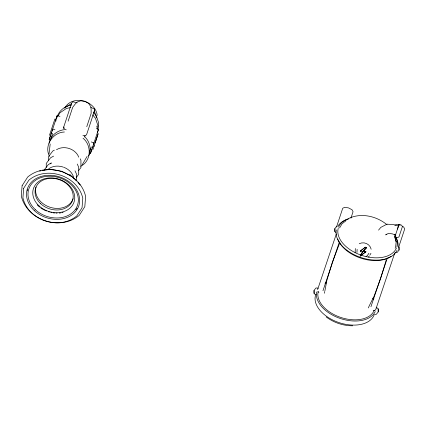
<?xml version="1.0" encoding="UTF-8"?>
<svg xmlns="http://www.w3.org/2000/svg" width="426" height="426" viewBox="0 0 426 426"><rect width="100%" height="100%" fill="white"/><g stroke="black" fill="none" stroke-linecap="round" stroke-linejoin="round"><path stroke-width="0.64" d="M355.119 252.613L355.337 248.518M356.956 252.442L357.121 249.322M49.081 143.243C50.167 135.899 57.318 130.276 64.576 129.648M49.038 153.775L50.188 144.036M55.886 121.064L56.014 119.828M56.77 117.959C58.389 111.303 64.624 105.818 71.504 105.068M96.808 127.252L96.936 126.011M97.533 129.222L97.911 125.505L95.429 118.167L92.549 114.86M98.097 129.211L98.731 123.023L96.249 115.68L93.369 112.379M394.929 237.383L396.18 241.888L395.669 246.654L395.131 248.257M324.916 290.782L326.854 280.436L332.387 262.166L339.905 242.506M51.104 138.887L52.563 133.301M386.238 260.046L380.706 278.316L374.065 296.214L369.06 306.219A23.334 14.271 18.6 0 1 368.288 307.923M360.87 254.705L362.707 251.606L362.59 251.979L360.284 251.212L360.407 250.834L365.476 247.165L366.626 247.549L363.474 251.244L365.774 252.016L365.897 251.638L363.596 250.871L363.474 251.244M365.774 252.016L360.14 256.111L360.258 255.738M360.284 251.212L365.476 247.165M370.95 253.321L369.848 255.153M50.289 139.936L49.187 139.568L50.433 135.787M59.959 116.442L57.191 115.521L49.187 139.568M89.391 153.003L90.498 153.376L91.744 149.59M96.292 128.583L98.507 129.323L90.498 153.376M398.422 226.217L399.066 224.332L401.649 225.194L402.389 226.659L398.965 236.893L397.49 237.623L394.907 236.76L395.317 235.503M399.066 224.332L394.907 236.76M49.437 135.393L54.895 119.008M50.934 134.334L51.53 132.529M52.009 131.128L52.606 129.318M63.746 126.959L64.022 128.716L63.746 126.959L71.648 103.017L72.926 101.787L77.197 102.842M68.123 121.16L72.686 107.336L75.152 104.104L76.989 102.123L80.69 100.792L84.966 101.281L88.677 103.459L90.823 106.745L91.121 109.439L91.132 113.497L86.776 126.698M84.577 136.986L84.987 135.745M90.807 107.389L94.237 108.907L94.519 110.664L86.611 134.6L85.333 135.835L82.921 135.399M92.245 148.141L92.644 146.938M93.326 144.931L93.922 143.125M97.937 134.43L92.799 149.883M95.27 142.534L98.252 133.498M350.923 218.192L353.058 211.701L352.03 209.752L348.58 207.92L345.853 207.478L344.725 207.313L342.728 208.25L336.487 227.074M398.656 247.186L404.7 228.954L403.672 227.01L402.661 226.462M55.38 120.899L57.191 115.521M97.282 132.955L98.507 129.323M93.874 146.672L94.189 145.74M317.604 289.627L336.364 233.885M322.977 290.724L339.421 241.872M370.934 306.747L387.372 257.9M397.453 229.103L398.257 226.707M394.854 252.735L375.673 309.729L374.55 310.591L373.229 310.495M89.673 151.102L91.345 146.938M87.101 156.374L82.165 164.846M339.602 227.915L342.025 223.794L346.194 220.588M360.14 256.111L362.59 251.979M58.021 116.016L59.965 112.826L66.387 108.46L70.684 107.554M64.667 108.183C71.999 94.38 95.435 100.286 97.224 115.339M88.784 155.831C91.638 149.569 89.822 141.421 84.742 136.741M378.56 230.125L380.801 227.388L387.005 224.151L394.263 224.747L398.677 226.201M368.927 253.268L367.18 255.856L366.035 256.404M368.538 257.096L369.193 256.122M44.016 170.219L48.351 164.532L51.36 162.913L50.63 163.866M78.586 170.618L80.951 167.519L80.935 160.373L80.205 158.818M76.35 177.397L78.714 174.293L78.698 167.152L77.239 164.037M335.97 232.633L334.895 231.606L334.857 228.602L336.689 226.227M316.151 294.345L315.165 294.467L314.09 293.434L314.047 290.431L315.884 288.056L317.365 287.88L318.078 288.567M399.04 250.051L399.002 247.048L399.04 250.051L397.208 252.426L395.727 252.602M376.131 307.966L377.122 307.849L378.197 308.877L378.235 311.88L376.398 314.255L374.923 314.436M363.596 250.871L366.626 247.549M386.51 234.178L385.69 234.902L388.48 233.352L392.335 233.879L395.823 235.067M361.285 254.993L365.897 251.638M65.508 107.459L70.365 104.152L71.584 103.896M56.498 149.734C63.985 144.957 75.642 148.834 78.746 157.173M80.663 166.268C91.292 161.166 91.92 145.351 83.049 138.221M54.331 150.17L52.824 150.98L48.489 156.672L48.5 160.565M53.596 156.134L50.587 157.753L46.253 163.446L46.264 167.343M394.87 225.269L396.366 224.571L400.222 225.178M349.544 218.043C361.935 212.654 376.957 216.339 387.085 224.806M64.406 131.996C52.739 132.353 43.771 145.804 49.544 156.401M39.57 171.05L40.885 170.831M42.195 170.613L49.411 169.426M352.712 325.799C343.175 325.831 333.755 322.679 326.151 316.928M50.071 169.319L61.829 171.295L72.409 176.779L76.073 180.624M64.976 129.403L66.216 129.818M52.717 129.067L54.933 129.808M91.265 141.949L94.034 142.875M365.354 247.543L366.504 247.927M69.656 174.49L71.249 175.437M317.78 291.624L318.898 292.337M77.905 182.546L80.194 184.948M93.965 111.372L94.78 112.31L96.659 117.864M75.003 170.81L76.462 173.925L76.478 181.066M394.748 236.813L396.18 241.888M94.237 108.907L94.519 110.664M378.197 308.877L378.235 311.88M334.857 228.602L334.895 231.606M314.047 290.431L314.09 293.434M359.23 243.741A8.169 7.902 17.9 0 1 371.168 249.226M397.064 250.248A32.088 19.623 18.6 0 1 360.944 257.522A32.088 19.623 18.6 0 1 336.327 229.955M337.727 226.376A32.088 19.623 18.6 0 1 348.606 218.863M395.972 237.277A32.088 19.623 18.6 0 1 398.07 246.537M396.515 247.82A30.741 18.797 18.6 0 1 361.669 255.355A30.741 18.797 18.6 0 1 338.228 228.341M338.611 227.186A30.741 18.797 18.6 0 1 349.224 218.495M394.284 234.364A30.741 18.797 18.6 0 1 396.899 246.659M391.068 256.292A30.741 18.797 18.6 0 1 361.163 258.268A30.741 18.797 18.6 0 1 337.717 238.991M374.289 314.457A30.917 18.909 18.6 0 1 339.037 322.61A30.917 18.909 18.6 0 1 315.639 294.856M375.215 311.518A30.917 18.909 18.6 0 1 340.411 318.526A30.917 18.909 18.6 0 1 316.688 291.964M325.523 282.332A30.917 18.909 18.6 0 1 326.683 281.868M373.213 297.417A30.917 18.909 18.6 0 1 373.868 298.482M374.273 310.203A29.559 18.073 18.6 0 1 340.768 317.445A29.559 18.073 18.6 0 1 318.233 291.475M324.99 283.588A29.559 18.073 18.6 0 1 326.54 282.843M372.75 298.285A29.559 18.073 18.6 0 1 373.549 299.813M324.399 293.258A23.334 14.271 18.6 0 1 324.793 291.427M63.16 212.494A23.334 18.462 18.3 0 1 61.861 212.766M60.529 212.968A23.334 18.462 18.3 0 1 59.182 213.096M57.159 213.16A23.334 18.462 18.3 0 1 55.902 213.122M54.619 213.027A23.334 18.462 18.3 0 1 53.325 212.872M52.025 212.654A23.334 18.462 18.3 0 1 50.737 212.377M49.475 212.041A23.334 18.462 18.3 0 1 48.244 211.663M46.423 210.987A23.334 18.462 18.3 0 1 40.726 207.867M39.687 207.095A23.334 18.462 18.3 0 1 37.174 204.847M77.127 208.271A27.078 21.422 18.3 0 1 75.865 209.821M27.291 190.944A27.078 21.422 18.3 0 1 27.418 189.629M47.904 169.559A14.777 11.694 18.3 0 1 63.154 167.045M63.751 167.258A14.777 11.694 18.3 0 1 73.804 178.212M73.096 198.745A19.447 15.384 18.3 0 1 50.103 207.281A19.447 15.384 18.3 0 1 36.034 186.987M22.104 185.72L21.3 196.003C26.806 220.215 60.268 231.339 79.236 215.364L84.817 206.674L85.621 196.391C80.115 172.179 46.652 161.055 27.685 177.03L22.104 185.72M23.67 188.271L22.919 197.84C28.047 220.38 59.198 230.738 76.85 215.865L82.042 207.776L82.793 198.202C77.67 175.661 46.519 165.309 28.861 180.177L23.67 188.271M38.942 205.795A21.391 16.923 18.3 0 0 74.044 202.073A21.391 16.923 18.3 0 0 48.287 178.009A21.391 16.923 18.3 0 0 38.942 205.795M40.662 203.708A19.447 15.384 18.3 0 0 72.574 200.326A19.447 15.384 18.3 0 0 49.16 178.451A19.447 15.384 18.3 0 0 40.662 203.708M34.33 210.62A27.078 21.422 18.3 0 0 78.767 205.907A27.078 21.422 18.3 0 0 46.162 175.448A27.078 21.422 18.3 0 0 34.33 210.62M35.379 209.704A25.666 20.31 18.3 0 0 77.505 205.236A25.666 20.31 18.3 0 0 46.599 176.364A25.666 20.31 18.3 0 0 35.379 209.704"/></g></svg>
